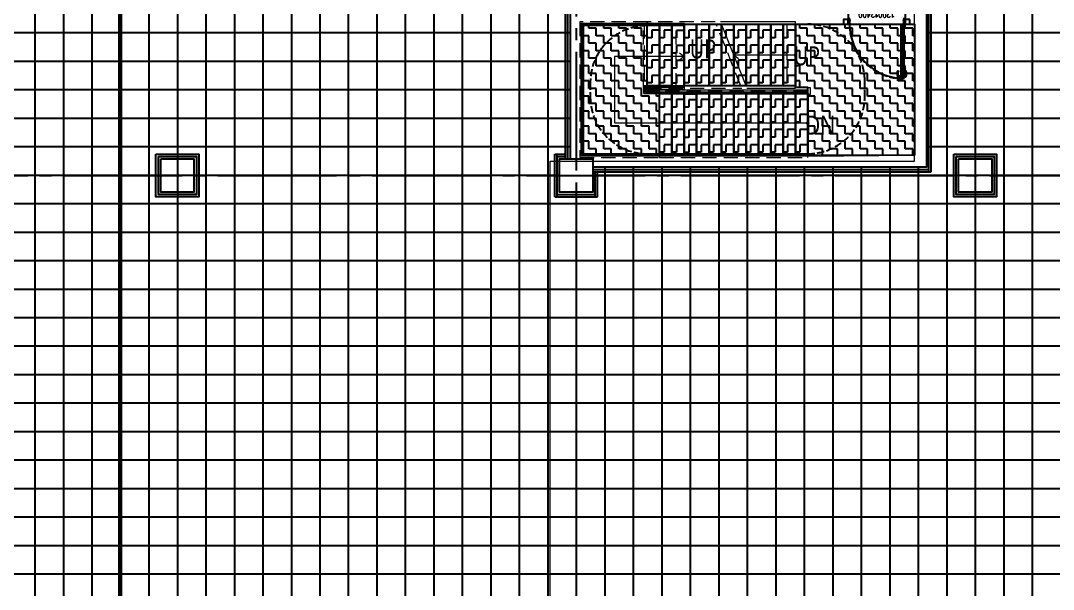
# Model space of a CAD drawing. Header units: millimetres. Extents: x -960 to 41501, y -1010 to 11880.
# Drawn here: x 14790 to 16965, y 3628 to 4826 of the extents above; entities that cross this region are included whole.
import ezdxf
from ezdxf.enums import TextEntityAlignment as Align

# ---------------------------------------------------------------- set-up
doc = ezdxf.new("R2010")
doc.units = ezdxf.units.MM
doc.header["$LTSCALE"] = 100
for name, pattern in [('188K-SM-03-F10-ARCH-PA-Y2257103$0$HIDDEN2', [0.1875, 0.125, -0.0625]), ('X-S-FAB-L10$0$COL-CEN-LIN', [3.25, 2.5, -0.25, 0.25, -0.25]), ('X-S-FAB-L10$0$HIDDEN', [0.4, 0.3, -0.1]), ('X-S-FAB-L10$0$JJP_虛線(退縮線、投影線、地下室範圍、非屬本工程、圖面分區)', [0.45, 0.3, -0.15]), ('X-S-FAB-L10$0$虛線', [0.846667, 0.423333, -0.423333])]:
    doc.linetypes.add(name, pattern=pattern)
for name, color, linetype in [('0-XREF', 7, 'Continuous'), ('188K-SM-03-F10-ARCH-PA-Y2257103$0$K-P1S-4.2-單抗', 53, 'Continuous'), ('188K-SM-03-F10-ARCH-PA-Y2257103$0$K-P2D-4.2-雙抗', 53, 'Continuous'), ('188K-SM-03-F10-ARCH-PA-Y2257103$0$K-岩棉 2hr 7.5-單抗', 53, 'Continuous'), ('188K-SM-03-F10-ARCH-PA-Y2257103$0$非YK-K-防火門', 53, 'Continuous'), ('188K-SM-03-F10-ARCH-RF-Y2257103$0$K-RF-0.55', 191, 'Continuous'), ('188K-SM-03-F10-ARCH-RF-Y2257103$0$K-RF-0.55-AREA', 6, 'Continuous'), ('188K-SM-03-F10-ARCH-RF-Y2257103$0$K-樓梯-PVC地磚-平台', 240, 'Continuous'), ('188K-SM-03-F10-ARCH-RF-Y2257103$0$K-樓梯-PVC地磚-階梯', 191, 'Continuous'), ('X-S-FAB-L10$0$0-DIM-TXT', 8, 'Continuous'), ('X-S-FAB-L10$0$A-STRS', 8, 'Continuous'), ('X-S-FAB-L10$0$A-TEXT', 8, 'Continuous'), ('X-S-FAB-L10$0$A-WALL-IN', 8, 'Continuous'), ('X-S-FAB-L10$0$BLOCK', 8, 'Continuous'), ('X-S-FAB-L10$0$CCL', 8, 'X-S-FAB-L10$0$COL-CEN-LIN'), ('X-S-FAB-L10$0$COL-S', 8, 'Continuous'), ('X-S-FAB-L10$0$DW_Frame', 8, 'Continuous'), ('X-S-FAB-L10$0$HID', 8, 'X-S-FAB-L10$0$HIDDEN'), ('X-S-FAB-L10$0$S-FNDN', 8, 'Continuous'), ('X-S-FAB-L10$0$S-SLAB-SHOW', 8, 'Continuous')]:
    doc.layers.add(name, color=color, linetype=linetype)
doc.styles.add('188K-SM-03-F10-ARCH-PA-Y2257103$0$Standard', font='txt.shx', dxfattribs={"bigfont": 'chineset.shx'})
doc.styles.add('X-S-FAB-L10$0$CHINA', font='simplex.shx', dxfattribs={"width": 0.75, "bigfont": 'chineset.shx'})
doc.styles.add('X-S-FAB-L10$0$Standard', font='', dxfattribs={"width": 0.8})
doc.styles.add('X-S-FAB-L10$0$TG_NOTE_TEXT', font='simplex.shx', dxfattribs={"width": 0.75, "bigfont": 'chineset.shx'})
doc.styles.get('X-S-FAB-L10$0$Standard').set_extended_font_data('Microsoft JhengHei')

# ---------------------------------------------------------------- blocks, each defined once
blk = doc.blocks.new('X-S-FAB-L10$0$FAB2-L05')
at = {"layer": 'X-S-FAB-L10$0$CCL'}
for p, q in [((-11040, 11005), (-11040, 0)), ((-10200, 11005), (-10200, 0)), ((-9360, 11005), (-9360, 0)), ((-26880, 5220), (1210, 5220))]:
    blk.add_line(p, q, dxfattribs=at)
at = {"layer": 'X-S-FAB-L10$0$COL-S'}
for points in [[(-11075, 5255), (-11005, 5255), (-11005, 5185), (-11075, 5185)], [(-10235, 5255), (-10165, 5255), (-10165, 5185), (-10235, 5185)], [(-9395, 5255), (-9325, 5255), (-9325, 5185), (-9395, 5185)]]:
    blk.add_lwpolyline(points, close=True, dxfattribs=at)
blk = doc.blocks.new('X-S-FAB-L10')
for p, q in [((16532.5, 4843.5), (16532.5, 4818.5)), ((16652.5, 4843.5), (16652.5, 4818.5))]:
    blk.add_line(p, q)
blk.add_lwpolyline([(16649.5, 4818.5), (16649.5, 4704.5), (16645.1, 4704.5), (16645.1, 4818.5)], close=True)
blk.add_arc((16649.5, 4818.5), 114, 180, 270)
at = {"layer": 'X-S-FAB-L10$0$A-STRS', "linetype": 'X-S-FAB-L10$0$JJP_虛線(退縮線、投影線、地下室範圍、非屬本工程、圖面分區)', "lineweight": 0}
for p, q in [((16109.5, 4823.5), (15967.5, 4823.5)), ((15967.5, 4823.5), (15967.5, 4537.5)), ((15972.5, 4542.5), (15972.5, 4818.5)), ((15972.5, 4818.5), (16109.5, 4818.5)), ((15972.5, 4818.5), (15972.5, 4542.5)), ((16109.5, 4818.5), (15972.5, 4818.5)), ((16101.7, 4685.5), (16101.7, 4815.5)), ((16103, 4818.5), (16103, 4688.5)), ((16252.7, 4823.5), (16109.5, 4823.5)), ((16109.5, 4823.5), (16109.5, 4818.5)), ((16109.5, 4818.5), (16109.5, 4823.5)), ((16109.5, 4818.5), (16254.7, 4818.5)), ((16109.5, 4688.5), (16109.5, 4818.5)), ((16109.5, 4688.5), (16109.5, 4818.5)), ((16109.5, 4688.5), (16109.5, 4818.5)), ((16135.5, 4818.5), (16109.5, 4818.5)), ((16109.5, 4818.5), (16109.5, 4688.5)), ((16109.5, 4688.5), (16109.5, 4818.5)), ((16135.5, 4688.5), (16135.5, 4818.5)), ((16161.5, 4818.5), (16135.5, 4818.5)), ((16135.5, 4818.5), (16135.5, 4688.5)), ((16135.5, 4688.5), (16135.5, 4818.5)), ((16161.5, 4688.5), (16161.5, 4818.5)), ((16187.5, 4818.5), (16161.5, 4818.5)), ((16161.5, 4818.5), (16161.5, 4688.5)), ((16161.5, 4688.5), (16161.5, 4818.5)), ((16170.1, 4685.5), (16170.1, 4815.5)), ((16187.5, 4688.5), (16187.5, 4818.5)), ((16213.5, 4818.5), (16187.5, 4818.5)), ((16187.5, 4818.5), (16187.5, 4688.5)), ((16187.5, 4688.5), (16187.5, 4818.5)), ((16213.5, 4688.5), (16213.5, 4818.5)), ((16239.5, 4818.5), (16213.5, 4818.5)), ((16213.5, 4818.5), (16213.5, 4688.5)), ((16213.5, 4688.5), (16213.5, 4818.5)), ((16239.5, 4688.5), (16239.5, 4818.5)), ((16254.7, 4818.5), (16239.5, 4818.5)), ((16239.5, 4818.5), (16239.5, 4688.5)), ((16239.5, 4688.5), (16239.5, 4818.5)), ((16306.7, 4688.5), (16254.7, 4818.5)), ((16403.5, 4818.5), (16403.5, 4688.5)), ((16265.5, 4688.5), (16265.5, 4791.6)), ((16265.5, 4791.6), (16265.5, 4688.5)), ((16265.5, 4688.5), (16265.5, 4791.6)), ((16291.5, 4688.5), (16291.5, 4726.6)), ((16291.5, 4726.6), (16291.5, 4688.5)), ((16291.5, 4688.5), (16291.5, 4726.6)), ((16105.5, 4685.5), (16101.7, 4685.5)), ((16109.5, 4688.5), (16102.5, 4688.5)), ((16102.5, 4688.5), (16102.5, 4672.5)), ((16102.5, 4672.5), (16102.5, 4688.5)), ((16102.5, 4688.5), (16109.5, 4688.5)), ((16107.5, 4677.5), (16107.5, 4683.5)), ((16107.5, 4683.5), (16109.5, 4683.5)), ((16135.5, 4677.5), (16107.5, 4677.5)), ((16306.7, 4688.5), (16109.5, 4688.5)), ((16109.5, 4688.5), (16109.5, 4683.5)), ((16109.5, 4683.5), (16109.5, 4688.5)), ((16109.5, 4688.5), (16135.5, 4688.5)), ((16109.5, 4683.5), (16308.7, 4683.5)), ((16135.5, 4688.5), (16161.5, 4688.5)), ((16135.5, 4672.5), (16135.5, 4677.5)), ((16447.5, 4677.5), (16135.5, 4677.5)), ((16135.5, 4677.5), (16135.5, 4672.5)), ((16135.5, 4545.5), (16135.5, 4675.5)), ((16161.5, 4688.5), (16187.5, 4688.5)), ((16187.5, 4688.5), (16213.5, 4688.5)), ((16213.5, 4688.5), (16239.5, 4688.5)), ((16239.5, 4688.5), (16265.5, 4688.5)), ((16265.5, 4688.5), (16291.5, 4688.5)), ((16291.5, 4688.5), (16306.7, 4688.5)), ((16447.5, 4672.5), (16447.5, 4677.5)), ((16102.5, 4672.5), (16135.5, 4672.5)), ((16135.5, 4672.5), (16102.5, 4672.5)), ((16135.5, 4672.5), (16447.5, 4672.5)), ((16135.5, 4672.5), (16135.5, 4542.5)), ((16135.5, 4672.5), (16135.5, 4542.5)), ((16135.5, 4672.5), (16135.5, 4542.5)), ((16135.5, 4542.5), (16135.5, 4672.5)), ((16161.5, 4672.5), (16135.5, 4672.5)), ((16135.5, 4672.5), (16135.5, 4542.5)), ((16161.5, 4672.5), (16161.5, 4542.5)), ((16161.5, 4542.5), (16161.5, 4672.5)), ((16161.5, 4672.5), (16161.5, 4542.5)), ((16187.5, 4672.5), (16161.5, 4672.5)), ((16187.5, 4672.5), (16187.5, 4542.5)), ((16187.5, 4542.5), (16187.5, 4672.5)), ((16187.5, 4672.5), (16187.5, 4542.5)), ((16213.5, 4672.5), (16187.5, 4672.5)), ((16213.5, 4672.5), (16213.5, 4542.5)), ((16213.5, 4542.5), (16213.5, 4672.5)), ((16213.5, 4672.5), (16213.5, 4542.5)), ((16239.5, 4672.5), (16213.5, 4672.5)), ((16239.5, 4672.5), (16239.5, 4542.5)), ((16239.5, 4542.5), (16239.5, 4672.5)), ((16239.5, 4672.5), (16239.5, 4542.5)), ((16265.5, 4672.5), (16239.5, 4672.5)), ((16265.5, 4672.5), (16265.5, 4542.5)), ((16265.5, 4542.5), (16265.5, 4672.5)), ((16265.5, 4672.5), (16265.5, 4542.5)), ((16291.5, 4672.5), (16265.5, 4672.5)), ((16291.5, 4672.5), (16291.5, 4542.5)), ((16291.5, 4542.5), (16291.5, 4672.5)), ((16291.5, 4672.5), (16291.5, 4542.5)), ((16317.5, 4672.5), (16291.5, 4672.5)), ((16317.5, 4672.5), (16317.5, 4542.5)), ((16317.5, 4542.5), (16317.5, 4672.5)), ((16317.5, 4672.5), (16317.5, 4542.5)), ((16343.5, 4672.5), (16317.5, 4672.5)), ((16343.5, 4672.5), (16343.5, 4542.5)), ((16343.5, 4542.5), (16343.5, 4672.5)), ((16343.5, 4672.5), (16343.5, 4542.5)), ((16369.5, 4672.5), (16343.5, 4672.5)), ((16369.5, 4672.5), (16369.5, 4542.5)), ((16369.5, 4542.5), (16369.5, 4672.5)), ((16369.5, 4672.5), (16369.5, 4542.5)), ((16395.5, 4672.5), (16369.5, 4672.5)), ((16395.5, 4672.5), (16395.5, 4542.5)), ((16395.5, 4542.5), (16395.5, 4672.5)), ((16395.5, 4672.5), (16395.5, 4542.5)), ((16421.5, 4672.5), (16395.5, 4672.5)), ((16421.5, 4672.5), (16421.5, 4542.5)), ((16421.5, 4542.5), (16421.5, 4672.5)), ((16421.5, 4672.5), (16421.5, 4542.5)), ((16447.5, 4672.5), (16421.5, 4672.5)), ((16447.5, 4542.5), (16447.5, 4672.5)), ((15967.5, 4537.5), (16135.5, 4537.5)), ((16135.5, 4542.5), (15972.5, 4542.5)), ((15972.5, 4542.5), (16135.5, 4542.5)), ((16135.5, 4537.5), (16135.5, 4542.5)), ((16447.5, 4542.5), (16135.5, 4542.5)), ((16135.5, 4542.5), (16135.5, 4537.5)), ((16135.5, 4542.5), (16161.5, 4542.5)), ((16135.5, 4537.5), (16447.5, 4537.5)), ((16161.5, 4542.5), (16187.5, 4542.5)), ((16187.5, 4542.5), (16213.5, 4542.5)), ((16213.5, 4542.5), (16239.5, 4542.5)), ((16239.5, 4542.5), (16265.5, 4542.5)), ((16265.5, 4542.5), (16291.5, 4542.5)), ((16291.5, 4542.5), (16317.5, 4542.5)), ((16317.5, 4542.5), (16343.5, 4542.5)), ((16343.5, 4542.5), (16369.5, 4542.5)), ((16369.5, 4542.5), (16395.5, 4542.5)), ((16395.5, 4542.5), (16421.5, 4542.5)), ((16421.5, 4542.5), (16447.5, 4542.5)), ((16447.5, 4537.5), (16447.5, 4542.5))]:
    blk.add_line(p, q, dxfattribs=at)
at = {"layer": 'X-S-FAB-L10$0$A-STRS', "lineweight": 0}
for p, q in [((15970.5, 4540.5), (15970.5, 4820.5)), ((15970.5, 4820.5), (16109.5, 4820.5)), ((16109.5, 4815.5), (15975.5, 4815.5)), ((15975.5, 4815.5), (15975.5, 4545.5)), ((15975.5, 4545.5), (15975.5, 4815.5)), ((15975.5, 4815.5), (16101.7, 4815.5)), ((15975.5, 4545.5), (15975.5, 4815.5)), ((15975.5, 4815.5), (16109.5, 4815.5)), ((16101.7, 4815.5), (16109.5, 4815.5)), ((16109.5, 4815.5), (16109.5, 4820.5)), ((16109.5, 4820.5), (16187.5, 4820.5)), ((16109.5, 4820.5), (16109.5, 4815.5)), ((16187.5, 4815.5), (16109.5, 4815.5)), ((16109.5, 4815.5), (16187.5, 4815.5)), ((16109.5, 4815.5), (16109.5, 4685.5)), ((16109.5, 4815.5), (16109.5, 4685.5)), ((16109.5, 4815.5), (16109.5, 4685.5)), ((16109.5, 4685.5), (16109.5, 4815.5)), ((16109.5, 4815.5), (16135.5, 4815.5)), ((16109.5, 4815.5), (16109.5, 4685.5)), ((16135.5, 4815.5), (16135.5, 4685.5)), ((16135.5, 4685.5), (16135.5, 4815.5)), ((16135.5, 4815.5), (16161.5, 4815.5)), ((16135.5, 4815.5), (16135.5, 4685.5)), ((16161.5, 4815.5), (16161.5, 4685.5)), ((16161.5, 4685.5), (16161.5, 4815.5)), ((16161.5, 4815.5), (16187.5, 4815.5)), ((16161.5, 4815.5), (16161.5, 4685.5)), ((16187.5, 4820.5), (16187.5, 4815.5)), ((16187.5, 4815.5), (16187.5, 4685.5)), ((16187.5, 4815.5), (16187.5, 4685.5)), ((16421.5, 4823.5), (16263.5, 4823.5)), ((16265.5, 4818.5), (16421.5, 4818.5)), ((16421.5, 4818.5), (16265.5, 4818.5)), ((16291.5, 4818.5), (16265.5, 4818.5)), ((16317.5, 4688.5), (16265.5, 4818.5)), ((16291.5, 4753.5), (16291.5, 4818.5)), ((16317.5, 4818.5), (16291.5, 4818.5)), ((16291.5, 4818.5), (16291.5, 4753.5)), ((16291.5, 4753.5), (16291.5, 4818.5)), ((16317.5, 4688.5), (16317.5, 4818.5)), ((16343.5, 4818.5), (16317.5, 4818.5)), ((16317.5, 4818.5), (16317.5, 4688.5)), ((16317.5, 4688.5), (16317.5, 4818.5)), ((16343.5, 4688.5), (16343.5, 4818.5)), ((16369.5, 4818.5), (16343.5, 4818.5)), ((16343.5, 4818.5), (16343.5, 4688.5)), ((16343.5, 4688.5), (16343.5, 4818.5)), ((16369.5, 4688.5), (16369.5, 4818.5)), ((16395.5, 4818.5), (16369.5, 4818.5)), ((16369.5, 4818.5), (16369.5, 4688.5)), ((16369.5, 4688.5), (16369.5, 4818.5)), ((16395.5, 4688.5), (16395.5, 4818.5)), ((16421.5, 4818.5), (16395.5, 4818.5)), ((16395.5, 4818.5), (16395.5, 4688.5)), ((16395.5, 4688.5), (16395.5, 4818.5)), ((16421.5, 4818.5), (16421.5, 4823.5)), ((16421.5, 4688.5), (16421.5, 4818.5)), ((16421.5, 4688.5), (16421.5, 4818.5)), ((16109.5, 4750.5), (16040.5, 4750.5)), ((16040.5, 4750.5), (16040.5, 4610.5)), ((16161.5, 4750.5), (16109.5, 4750.5)), ((16187.5, 4750.5), (16161.5, 4750.5)), ((16177.5, 4758), (16187.5, 4750.5)), ((16187.5, 4750.5), (16177.5, 4743)), ((16301.5, 4761), (16291.5, 4753.5)), ((16395.5, 4753.5), (16291.5, 4753.5)), ((16291.5, 4753.5), (16301.5, 4746)), ((16421.5, 4753.5), (16395.5, 4753.5)), ((16105.5, 4675.5), (16105.5, 4685.5)), ((16105.5, 4685.5), (16109.5, 4685.5)), ((16109.5, 4685.5), (16105.5, 4685.5)), ((16105.5, 4685.5), (16105.5, 4675.5)), ((16109.5, 4685.5), (16105.5, 4685.5)), ((16105.5, 4685.5), (16105.5, 4675.5)), ((16135.5, 4675.5), (16105.5, 4675.5)), ((16105.5, 4675.5), (16135.5, 4675.5)), ((16105.5, 4675.5), (16135.5, 4675.5)), ((16109.5, 4680.5), (16109.5, 4685.5)), ((16109.5, 4685.5), (16187.5, 4685.5)), ((16109.5, 4685.5), (16109.5, 4680.5)), ((16187.5, 4685.5), (16109.5, 4685.5)), ((16135.5, 4685.5), (16109.5, 4685.5)), ((16187.5, 4680.5), (16109.5, 4680.5)), ((16109.5, 4680.5), (16110.5, 4680.5)), ((16110.5, 4680.5), (16135.5, 4680.5)), ((16161.5, 4685.5), (16135.5, 4685.5)), ((16135.5, 4680.5), (16135.5, 4675.5)), ((16135.5, 4680.5), (16447.5, 4680.5)), ((16135.5, 4675.5), (16135.5, 4680.5)), ((16447.5, 4675.5), (16135.5, 4675.5)), ((16135.5, 4675.5), (16447.5, 4675.5)), ((16135.5, 4545.5), (16135.5, 4675.5)), ((16135.5, 4545.5), (16135.5, 4675.5)), ((16135.5, 4675.5), (16135.5, 4545.5)), ((16135.5, 4545.5), (16135.5, 4675.5)), ((16135.5, 4675.5), (16161.5, 4675.5)), ((16187.5, 4685.5), (16161.5, 4685.5)), ((16161.5, 4545.5), (16161.5, 4675.5)), ((16161.5, 4675.5), (16161.5, 4545.5)), ((16161.5, 4545.5), (16161.5, 4675.5)), ((16161.5, 4675.5), (16187.5, 4675.5)), ((16187.5, 4685.5), (16187.5, 4680.5)), ((16187.5, 4545.5), (16187.5, 4675.5)), ((16187.5, 4675.5), (16187.5, 4545.5)), ((16187.5, 4545.5), (16187.5, 4675.5)), ((16187.5, 4675.5), (16213.5, 4675.5)), ((16213.5, 4545.5), (16213.5, 4675.5)), ((16213.5, 4675.5), (16213.5, 4545.5)), ((16213.5, 4545.5), (16213.5, 4675.5)), ((16213.5, 4675.5), (16239.5, 4675.5)), ((16239.5, 4545.5), (16239.5, 4675.5)), ((16239.5, 4675.5), (16239.5, 4545.5)), ((16239.5, 4545.5), (16239.5, 4675.5)), ((16239.5, 4675.5), (16265.5, 4675.5)), ((16265.5, 4545.5), (16265.5, 4675.5)), ((16265.5, 4675.5), (16265.5, 4545.5)), ((16265.5, 4545.5), (16265.5, 4675.5)), ((16265.5, 4675.5), (16291.5, 4675.5)), ((16291.5, 4545.5), (16291.5, 4675.5)), ((16291.5, 4675.5), (16291.5, 4545.5)), ((16291.5, 4545.5), (16291.5, 4675.5)), ((16291.5, 4675.5), (16317.5, 4675.5)), ((16421.5, 4688.5), (16317.5, 4688.5)), ((16317.5, 4688.5), (16421.5, 4688.5)), ((16317.5, 4688.5), (16343.5, 4688.5)), ((16317.5, 4545.5), (16317.5, 4675.5)), ((16317.5, 4675.5), (16317.5, 4545.5)), ((16317.5, 4545.5), (16317.5, 4675.5)), ((16317.5, 4675.5), (16343.5, 4675.5)), ((16319.5, 4683.5), (16421.5, 4683.5)), ((16343.5, 4688.5), (16369.5, 4688.5)), ((16343.5, 4545.5), (16343.5, 4675.5)), ((16343.5, 4675.5), (16343.5, 4545.5)), ((16343.5, 4545.5), (16343.5, 4675.5)), ((16343.5, 4675.5), (16369.5, 4675.5)), ((16369.5, 4688.5), (16395.5, 4688.5)), ((16369.5, 4545.5), (16369.5, 4675.5)), ((16369.5, 4675.5), (16369.5, 4545.5)), ((16369.5, 4545.5), (16369.5, 4675.5)), ((16369.5, 4675.5), (16395.5, 4675.5)), ((16395.5, 4688.5), (16421.5, 4688.5)), ((16395.5, 4545.5), (16395.5, 4675.5)), ((16395.5, 4675.5), (16395.5, 4545.5)), ((16395.5, 4545.5), (16395.5, 4675.5)), ((16395.5, 4675.5), (16421.5, 4675.5)), ((16421.5, 4683.5), (16421.5, 4688.5)), ((16421.5, 4545.5), (16421.5, 4675.5)), ((16421.5, 4675.5), (16421.5, 4545.5)), ((16421.5, 4545.5), (16421.5, 4675.5)), ((16421.5, 4675.5), (16447.5, 4675.5)), ((16447.5, 4680.5), (16447.5, 4675.5)), ((16447.5, 4675.5), (16447.5, 4545.5)), ((16447.5, 4675.5), (16447.5, 4545.5)), ((16040.5, 4610.5), (16135.5, 4610.5)), ((16135.5, 4610.5), (16421.5, 4610.5)), ((16421.5, 4610.5), (16447.5, 4610.5)), ((15975.5, 4545.5), (16135.5, 4545.5)), ((16135.5, 4545.5), (15975.5, 4545.5)), ((16135.5, 4545.5), (15975.5, 4545.5)), ((16135.5, 4545.5), (16135.5, 4540.5)), ((16135.5, 4545.5), (16447.5, 4545.5)), ((16135.5, 4540.5), (16135.5, 4545.5)), ((16447.5, 4545.5), (16135.5, 4545.5)), ((16161.5, 4545.5), (16135.5, 4545.5)), ((16187.5, 4545.5), (16161.5, 4545.5)), ((16213.5, 4545.5), (16187.5, 4545.5)), ((16239.5, 4545.5), (16213.5, 4545.5)), ((16265.5, 4545.5), (16239.5, 4545.5)), ((16291.5, 4545.5), (16265.5, 4545.5)), ((16317.5, 4545.5), (16291.5, 4545.5)), ((16343.5, 4545.5), (16317.5, 4545.5)), ((16369.5, 4545.5), (16343.5, 4545.5)), ((16395.5, 4545.5), (16369.5, 4545.5)), ((16421.5, 4545.5), (16395.5, 4545.5)), ((16447.5, 4545.5), (16421.5, 4545.5)), ((16447.5, 4545.5), (16447.5, 4540.5)), ((16135.5, 4540.5), (15970.5, 4540.5)), ((16447.5, 4540.5), (16135.5, 4540.5))]:
    blk.add_line(p, q, dxfattribs=at)
at = {"layer": 'X-S-FAB-L10$0$A-STRS', "linetype": 'X-S-FAB-L10$0$虛線', "lineweight": 0}
for p, q in [((15972.5, 4818.5), (15972.5, 4542.5)), ((16103, 4818.5), (15972.5, 4818.5)), ((16109.5, 4818.5), (16103, 4818.5)), ((16254.7, 4818.5), (16109.5, 4818.5)), ((16102.5, 4672.5), (16102.5, 4688.5)), ((16102.5, 4688.5), (16103, 4688.5)), ((16103, 4688.5), (16109.5, 4688.5)), ((16109.5, 4688.5), (16306.7, 4688.5)), ((16135.5, 4672.5), (16102.5, 4672.5)), ((16447.5, 4672.5), (16135.5, 4672.5)), ((16447.5, 4542.5), (16447.5, 4672.5)), ((15972.5, 4542.5), (16135.5, 4542.5)), ((16135.5, 4542.5), (16447.5, 4542.5))]:
    blk.add_line(p, q, dxfattribs=at)
at = {"layer": 'X-S-FAB-L10$0$A-STRS', "lineweight": 0, "flags": 128}
for points in [[(16421.5, 4756, 1), (16421.5, 4751, 1)], [(16447.5, 4608, -1), (16447.5, 4613, -1)]]:
    blk.add_lwpolyline(points, format="xyb", close=True, dxfattribs=at)
at = {"layer": 'X-S-FAB-L10$0$A-WALL-IN', "lineweight": 0}
for p, q in [((15947.5, 4843.5), (15947.5, 4818.5)), ((15972.5, 4818.5), (16532.5, 4818.5)), ((16652.5, 4818.5), (16672.5, 4818.5))]:
    blk.add_line(p, q, dxfattribs=at)
at = {"layer": 'X-S-FAB-L10$0$A-WALL-IN', "lineweight": 0, "flags": 128}
for points in [[(16697.5, 4542.5), (16697.5, 4843.5)], [(15947.5, 4818.5), (15947.5, 4542.5)], [(15972.5, 4542.5), (15972.5, 4818.5)], [(16672.5, 4818.5), (16672.5, 4542.5)], [(15947.5, 4535), (15947.5, 4542.5)], [(16672.5, 4542.5), (15972.5, 4542.5)], [(16697.5, 4517.5), (16697.5, 4542.5)], [(15995, 4517.5), (16697.5, 4517.5)]]:
    blk.add_lwpolyline(points, dxfattribs=at)
at = {"layer": 'X-S-FAB-L10$0$COL-S'}
for p, q in [((15085, 4535), (15155, 4535)), ((15085, 4465), (15085, 4535)), ((15155, 4535), (15155, 4465)), ((15925, 4535), (15995, 4535)), ((15925, 4465), (15925, 4535)), ((15995, 4535), (15995, 4465)), ((16765, 4535), (16835, 4535)), ((16765, 4465), (16765, 4535)), ((16835, 4535), (16835, 4465)), ((15155, 4465), (15085, 4465)), ((15995, 4465), (15925, 4465)), ((16835, 4465), (16765, 4465))]:
    blk.add_line(p, q, dxfattribs=at)
at = {"layer": 'X-S-FAB-L10$0$DW_Frame'}
for points in [[(16532.5, 4818.5), (16535.5, 4818.5), (16535.5, 4830.5), (16532.5, 4830.5)], [(16652.5, 4830.5), (16649.5, 4830.5), (16649.5, 4818.5), (16652.5, 4818.5)]]:
    blk.add_lwpolyline(points, dxfattribs=at)
at = {"layer": 'X-S-FAB-L10$0$HID', "ltscale": 0.5}
for p, q in [((16567.5, 4665.5), (16567.5, 4698.5)), ((15989.5, 4695.5), (15989.5, 4665.5))]:
    blk.add_line(p, q, dxfattribs=at)
for centre, start, end in [((16109.5, 4695.5), 90, 180), ((16447.5, 4698.5), 0, 90), ((16109.5, 4665.5), 180, 270), ((16447.5, 4665.5), 270, 0)]:
    blk.add_arc(centre, 120, start, end, dxfattribs=at)
at = {"layer": 'X-S-FAB-L10$0$S-FNDN', "lineweight": 0, "flags": 128}
blk.add_lwpolyline([(11070, 4530), (11935, 4530), (11935, -55), (12665, -55), (12665, -270), (15175, -270), (15175, -55), (15905, -55), (15905, 4530), (16672.5, 4530), (16672.5, 5003), (15905, 5003), (15905, 9055), (11935, 9055), (11935, 5003), (11070, 5003)], close=True, dxfattribs=at)
at = {"layer": 'X-S-FAB-L10$0$S-SLAB-SHOW', "lineweight": 0, "flags": 128}
blk.add_lwpolyline([(16421.5, 4685.5), (16452.5, 4685.5), (16452.5, 4670.5), (16447.5, 4670.5), (16447.5, 4542.5), (16672.5, 4542.5), (16672.5, 4818.5), (16421.5, 4818.5)], close=True, dxfattribs=at)
blk.add_lwpolyline([(16421.5, 4685.5), (16452.5, 4685.5), (16452.5, 4670.5), (16447.5, 4670.5), (16447.5, 4542.5), (16672.5, 4542.5), (16672.5, 4818.5), (16421.5, 4818.5)], close=True, dxfattribs=at)
at = {"layer": 'X-S-FAB-L10$0$BLOCK'}
blk.add_blockref('X-S-FAB-L10$0$FAB2-L05', (26160, -720), dxfattribs=at)
at = {"style": 'X-S-FAB-L10$0$TG_NOTE_TEXT', "width": 0.5, "flags": 1}
for p in [(7463.3, 9020), (18268.3, 8649), (11197.8, 4800.2), (16485.8, 4800.2), (25420.3, 2635), (13360, 320, 0), (7463.3, -33.3)]:
    blk.add_attdef('WH', text='', height=20, dxfattribs=at).set_placement(p, align=Align.BOTTOM_LEFT)
at = {"width": 0.5}
for style, p in [('X-S-FAB-L10$0$TG_NOTE_TEXT', (7585, 9020)), ('X-S-FAB-L10$0$TG_NOTE_TEXT', (18390, 8649)), ('X-S-FAB-L10$0$TG_NOTE_TEXT', (11117.5, 4813.5)), ('X-S-FAB-L10$0$TG_NOTE_TEXT', (16607.5, 4813.5)), ('X-S-FAB-L10$0$TG_NOTE_TEXT', (25350, 2635)), ('X-S-FAB-L10$0$Standard', (13129.4, 325, 0)), ('X-S-FAB-L10$0$TG_NOTE_TEXT', (7585, -20))]:
    blk.add_attdef('DESC', text='', height=10, dxfattribs=dict(at, style=style)).set_placement(p, align=Align.BOTTOM_LEFT)
for tag, style, p in [('TYPE', 'X-S-FAB-L10$0$TG_NOTE_TEXT', (7619.3, 9020)), ('NO', 'X-S-FAB-L10$0$TG_NOTE_TEXT', (7650.1, 9020)), ('TYPE', 'X-S-FAB-L10$0$TG_NOTE_TEXT', (18424.2, 8649)), ('NO', 'X-S-FAB-L10$0$TG_NOTE_TEXT', (18455, 8649)), ('NO', 'X-S-FAB-L10$0$TG_NOTE_TEXT', (11088.6, 4813.5)), ('TYPE', 'X-S-FAB-L10$0$TG_NOTE_TEXT', (11151.8, 4813.5)), ('TYPE', 'X-S-FAB-L10$0$TG_NOTE_TEXT', (16641.8, 4813.5)), ('NO', 'X-S-FAB-L10$0$TG_NOTE_TEXT', (16672.6, 4813.5)), ('NO', 'X-S-FAB-L10$0$TG_NOTE_TEXT', (25313, 2635)), ('TYPE', 'X-S-FAB-L10$0$TG_NOTE_TEXT', (25350, 2635)), ('NO', 'X-S-FAB-L10$0$Standard', (13100, 320, 0)), ('TYPE', 'X-S-FAB-L10$0$Standard', (13129.4, 320, 0)), ('TYPE', 'X-S-FAB-L10$0$TG_NOTE_TEXT', (7619.3, -20)), ('NO', 'X-S-FAB-L10$0$TG_NOTE_TEXT', (7650.1, -20))]:
    blk.add_attdef(tag, text='', height=10, dxfattribs=dict(at, style=style)).set_placement(p, align=Align.BOTTOM_RIGHT)
at = {"style": 'X-S-FAB-L10$0$TG_NOTE_TEXT', "width": 0.5, "flags": 1}
for rotation, p in [(180, (43, 7480)), (180, (943, 7480)), (90, (24310, 3717.8)), (270, (17080, 1711.7))]:
    blk.add_attdef('WH', text='', height=20, rotation=rotation, dxfattribs=at).set_placement(p, align=Align.BOTTOM_LEFT)
at = {"width": 0.5}
for rotation, style, p in [(180, 'X-S-FAB-L10$0$Standard', (317.6, 7480)), (180, 'X-S-FAB-L10$0$Standard', (1217.6, 7480)), (90, 'X-S-FAB-L10$0$TG_NOTE_TEXT', (24310, 3647.5)), (270, 'X-S-FAB-L10$0$TG_NOTE_TEXT', (17080, 1605))]:
    blk.add_attdef('DESC', text='', height=10, rotation=rotation, dxfattribs=dict(at, style=style)).set_placement(p, align=Align.BOTTOM_LEFT)
for tag, rotation, style, p in [('TYPE', 180, 'X-S-FAB-L10$0$Standard', (317.6, 7480)), ('NO', 180, 'X-S-FAB-L10$0$Standard', (347, 7480)), ('TYPE', 180, 'X-S-FAB-L10$0$Standard', (1217.6, 7480)), ('NO', 180, 'X-S-FAB-L10$0$Standard', (1247, 7480)), ('TYPE', 90, 'X-S-FAB-L10$0$TG_NOTE_TEXT', (24310, 3647.5)), ('NO', 90, 'X-S-FAB-L10$0$TG_NOTE_TEXT', (24310, 3610.5)), ('TYPE', 270, 'X-S-FAB-L10$0$TG_NOTE_TEXT', (17080, 1605)), ('NO', 270, 'X-S-FAB-L10$0$TG_NOTE_TEXT', (17080, 1573))]:
    blk.add_attdef(tag, text='', height=10, rotation=rotation, dxfattribs=dict(at, style=style)).set_placement(p, align=Align.BOTTOM_RIGHT)
at = {"layer": 'X-S-FAB-L10$0$0-DIM-TXT', "style": 'X-S-FAB-L10$0$CHINA', "width": 0.75}
for p in [(667.4, 7855.1, -2689.4), (22627.4, 6728.8), (25644.7, 6728.8), (24778.8, 5569.1), (1118.3, 4980), (417.8, 4594.6), (23874.8, 4355), (22927.4, 4330.1), (23749.9, 3901.4), (417.8, 3765.2), (1118.3, 3730), (417.8, 3115.8), (536.9, 2227.8), (16909, 1782.7), (888.4, 880.5), (16977.4, 750), (18878.8, 750), (25641.2, 553.2), (21364, 526.9)]:
    blk.add_attdef('HIG', text='', height=80, dxfattribs=at).set_placement(p, align=Align.MIDDLE_LEFT)
at = {"layer": 'X-S-FAB-L10$0$A-TEXT', "style": 'X-S-FAB-L10$0$Standard', "width": 0.8}
for s, p in [('UP', (16198.9, 4746.4)), ('UP', (16417.7, 4731.9)), ('DN', (16443.3, 4585.9))]:
    blk.add_text(s, height=40, dxfattribs=at).set_placement(p)
blk = doc.blocks.new('188K-SM-03-F10-ARCH-RF-Y2257103')
at = {"layer": '188K-SM-03-F10-ARCH-RF-Y2257103$0$K-樓梯-PVC地磚-平台'}
h = blk.add_hatch(dxfattribs=at)
h.set_pattern_fill('ZIGZAG', color=256, scale=5, angle=90)
h.set_pattern_definition([(90, (0, 0), (-15.875, 15.875), [15.875, -15.875]), (180, (1e-15, 15.875), (-15.875, -15.875), [15.875, -15.875])])
edge = h.paths.add_edge_path()
edge.add_line((16421.5, 4818.5), (16672.5, 4818.5))
edge.add_line((16672.5, 4818.5), (16672.5, 4542.5))
edge.add_line((16672.5, 4542.5), (16447.5, 4540.5))
edge.add_line((16447.5, 4540.5), (16447.5, 4685.5))
edge.add_line((16447.5, 4685.5), (16421.5, 4685.5))
edge.add_line((16421.5, 4685.5), (16421.5, 4818.5))
edge.add_line((16109.5, 4818.5), (15972.5, 4818.5))
edge.add_line((15972.5, 4818.5), (15972.5, 4542.5))
edge.add_line((15972.5, 4542.5), (16135.5, 4542.5))
edge.add_line((16135.5, 4542.5), (16135.5, 4672.5))
edge.add_line((16135.5, 4672.5), (16109.2, 4672.5))
edge.add_line((16109.2, 4672.5), (16109.5, 4818.5))
at = {"layer": '188K-SM-03-F10-ARCH-RF-Y2257103$0$K-樓梯-PVC地磚-階梯'}
h = blk.add_hatch(dxfattribs=at)
h.set_pattern_fill('ZIGZAG', color=256, scale=5, angle=180)
h.set_pattern_definition([(180, (23643.724, 18760.04), (-15.875, -15.875), [15.875, -15.875]), (270, (23627.849, 18760.04), (15.875, -15.875), [15.875, -15.875])])
h.paths.add_polyline_path([(16135.5, 4688.5), (16109.5, 4688.5), (16109.5, 4818.5), (16135.5, 4818.5)])
h = blk.add_hatch(dxfattribs=at)
h.set_pattern_fill('ZIGZAG', color=256, scale=5, angle=180)
h.set_pattern_definition([(180, (23669.724, 18760.04), (-15.875, -15.875), [15.875, -15.875]), (270, (23653.849, 18760.04), (15.875, -15.875), [15.875, -15.875])])
h.paths.add_polyline_path([(16161.5, 4688.5), (16135.5, 4688.5), (16135.5, 4818.5), (16161.5, 4818.5)])
h = blk.add_hatch(dxfattribs=at)
h.set_pattern_fill('ZIGZAG', color=256, scale=5, angle=180)
h.set_pattern_definition([(180, (23695.724, 18759.54), (-15.875, -15.875), [15.875, -15.875]), (270, (23679.849, 18759.54), (15.875, -15.875), [15.875, -15.875])])
h.paths.add_polyline_path([(16187.5, 4688), (16161.5, 4688), (16161.5, 4818), (16187.5, 4818)])
h = blk.add_hatch(dxfattribs=at)
h.set_pattern_fill('ZIGZAG', color=256, scale=5, angle=180)
h.set_pattern_definition([(180, (23721.724, 18760.04), (-15.875, -15.875), [15.875, -15.875]), (270, (23705.849, 18760.04), (15.875, -15.875), [15.875, -15.875])])
h.paths.add_polyline_path([(16213.5, 4688.5), (16187.5, 4688.5), (16187.5, 4818.5), (16213.5, 4818.5)])
h = blk.add_hatch(dxfattribs=at)
h.set_pattern_fill('ZIGZAG', color=256, scale=5, angle=180)
h.set_pattern_definition([(180, (23747.724, 18760.04), (-15.875, -15.875), [15.875, -15.875]), (270, (23731.849, 18760.04), (15.875, -15.875), [15.875, -15.875])])
h.paths.add_polyline_path([(16239.5, 4688.5), (16213.5, 4688.5), (16213.5, 4818.5), (16239.5, 4818.5)])
h = blk.add_hatch(dxfattribs=at)
h.set_pattern_fill('ZIGZAG', color=256, scale=5, angle=180)
h.set_pattern_definition([(180, (23773.724, 18760.04), (-15.875, -15.875), [15.875, -15.875]), (270, (23757.849, 18760.04), (15.875, -15.875), [15.875, -15.875])])
h.paths.add_polyline_path([(16265.5, 4688.5), (16239.5, 4688.5), (16239.5, 4818.5), (16265.5, 4818.5)])
h = blk.add_hatch(dxfattribs=at)
h.set_pattern_fill('ZIGZAG', color=256, scale=5, angle=180)
h.set_pattern_definition([(180, (23799.724, 18760.04), (-15.875, -15.875), [15.875, -15.875]), (270, (23783.849, 18760.04), (15.875, -15.875), [15.875, -15.875])])
h.paths.add_polyline_path([(16291.5, 4688.5), (16265.5, 4688.5), (16265.5, 4818.5), (16291.5, 4818.5)])
h = blk.add_hatch(dxfattribs=at)
h.set_pattern_fill('ZIGZAG', color=256, scale=5, angle=180)
h.set_pattern_definition([(180, (23825.724, 18760.04), (-15.875, -15.875), [15.875, -15.875]), (270, (23809.849, 18760.04), (15.875, -15.875), [15.875, -15.875])])
h.paths.add_polyline_path([(16317.5, 4688.5), (16291.5, 4688.5), (16291.5, 4818.5), (16317.5, 4818.5)])
h = blk.add_hatch(dxfattribs=at)
h.set_pattern_fill('ZIGZAG', color=256, scale=5, angle=180)
h.set_pattern_definition([(180, (23851.724, 18760.04), (-15.875, -15.875), [15.875, -15.875]), (270, (23835.849, 18760.04), (15.875, -15.875), [15.875, -15.875])])
h.paths.add_polyline_path([(16343.5, 4688.5), (16317.5, 4688.5), (16317.5, 4818.5), (16343.5, 4818.5)])
h = blk.add_hatch(dxfattribs=at)
h.set_pattern_fill('ZIGZAG', color=256, scale=5, angle=180)
h.set_pattern_definition([(180, (23877.724, 18760.04), (-15.875, -15.875), [15.875, -15.875]), (270, (23861.849, 18760.04), (15.875, -15.875), [15.875, -15.875])])
h.paths.add_polyline_path([(16369.5, 4688.5), (16343.5, 4688.5), (16343.5, 4818.5), (16369.5, 4818.5)])
h = blk.add_hatch(dxfattribs=at)
h.set_pattern_fill('ZIGZAG', color=256, scale=5, angle=180)
h.set_pattern_definition([(180, (23903.724, 18760.04), (-15.875, -15.875), [15.875, -15.875]), (270, (23887.849, 18760.04), (15.875, -15.875), [15.875, -15.875])])
h.paths.add_polyline_path([(16395.5, 4688.5), (16369.5, 4688.5), (16369.5, 4818.5), (16395.5, 4818.5)])
h = blk.add_hatch(dxfattribs=at)
h.set_pattern_fill('ZIGZAG', color=256, scale=5, angle=180)
h.set_pattern_definition([(180, (23929.724, 18760.04), (-15.875, -15.875), [15.875, -15.875]), (270, (23913.849, 18760.04), (15.875, -15.875), [15.875, -15.875])])
h.paths.add_polyline_path([(16421.5, 4688.5), (16395.5, 4688.5), (16395.5, 4818.5), (16421.5, 4818.5)])
h = blk.add_hatch(dxfattribs=at)
h.set_pattern_fill('ZIGZAG', color=256, scale=5, angle=180)
h.set_pattern_definition([(180, (23669.724, 18614.04), (-15.875, -15.875), [15.875, -15.875]), (270, (23653.849, 18614.04), (15.875, -15.875), [15.875, -15.875])])
h.paths.add_polyline_path([(16161.5, 4542.5), (16135.5, 4542.5), (16135.5, 4672.5), (16161.5, 4672.5)])
h = blk.add_hatch(dxfattribs=at)
h.set_pattern_fill('ZIGZAG', color=256, scale=5, angle=180)
h.set_pattern_definition([(180, (23695.724, 18614.04), (-15.875, -15.875), [15.875, -15.875]), (270, (23679.849, 18614.04), (15.875, -15.875), [15.875, -15.875])])
h.paths.add_polyline_path([(16187.5, 4542.5), (16161.5, 4542.5), (16161.5, 4672.5), (16187.5, 4672.5)])
h = blk.add_hatch(dxfattribs=at)
h.set_pattern_fill('ZIGZAG', color=256, scale=5, angle=180)
h.set_pattern_definition([(180, (23721.724, 18613.54), (-15.875, -15.875), [15.875, -15.875]), (270, (23705.849, 18613.54), (15.875, -15.875), [15.875, -15.875])])
h.paths.add_polyline_path([(16213.5, 4542), (16187.5, 4542), (16187.5, 4672), (16213.5, 4672)])
h = blk.add_hatch(dxfattribs=at)
h.set_pattern_fill('ZIGZAG', color=256, scale=5, angle=180)
h.set_pattern_definition([(180, (23747.724, 18614.04), (-15.875, -15.875), [15.875, -15.875]), (270, (23731.849, 18614.04), (15.875, -15.875), [15.875, -15.875])])
h.paths.add_polyline_path([(16239.5, 4542.5), (16213.5, 4542.5), (16213.5, 4672.5), (16239.5, 4672.5)])
h = blk.add_hatch(dxfattribs=at)
h.set_pattern_fill('ZIGZAG', color=256, scale=5, angle=180)
h.set_pattern_definition([(180, (23773.724, 18614.04), (-15.875, -15.875), [15.875, -15.875]), (270, (23757.849, 18614.04), (15.875, -15.875), [15.875, -15.875])])
h.paths.add_polyline_path([(16265.5, 4542.5), (16239.5, 4542.5), (16239.5, 4672.5), (16265.5, 4672.5)])
h = blk.add_hatch(dxfattribs=at)
h.set_pattern_fill('ZIGZAG', color=256, scale=5, angle=180)
h.set_pattern_definition([(180, (23799.724, 18614.04), (-15.875, -15.875), [15.875, -15.875]), (270, (23783.849, 18614.04), (15.875, -15.875), [15.875, -15.875])])
h.paths.add_polyline_path([(16291.5, 4542.5), (16265.5, 4542.5), (16265.5, 4672.5), (16291.5, 4672.5)])
h = blk.add_hatch(dxfattribs=at)
h.set_pattern_fill('ZIGZAG', color=256, scale=5, angle=180)
h.set_pattern_definition([(180, (23825.724, 18614.04), (-15.875, -15.875), [15.875, -15.875]), (270, (23809.849, 18614.04), (15.875, -15.875), [15.875, -15.875])])
h.paths.add_polyline_path([(16317.5, 4542.5), (16291.5, 4542.5), (16291.5, 4672.5), (16317.5, 4672.5)])
h = blk.add_hatch(dxfattribs=at)
h.set_pattern_fill('ZIGZAG', color=256, scale=5, angle=180)
h.set_pattern_definition([(180, (23851.724, 18614.04), (-15.875, -15.875), [15.875, -15.875]), (270, (23835.849, 18614.04), (15.875, -15.875), [15.875, -15.875])])
h.paths.add_polyline_path([(16343.5, 4542.5), (16317.5, 4542.5), (16317.5, 4672.5), (16343.5, 4672.5)])
h = blk.add_hatch(dxfattribs=at)
h.set_pattern_fill('ZIGZAG', color=256, scale=5, angle=180)
h.set_pattern_definition([(180, (23877.724, 18614.04), (-15.875, -15.875), [15.875, -15.875]), (270, (23861.849, 18614.04), (15.875, -15.875), [15.875, -15.875])])
h.paths.add_polyline_path([(16369.5, 4542.5), (16343.5, 4542.5), (16343.5, 4672.5), (16369.5, 4672.5)])
h = blk.add_hatch(dxfattribs=at)
h.set_pattern_fill('ZIGZAG', color=256, scale=5, angle=180)
h.set_pattern_definition([(180, (23903.724, 18614.04), (-15.875, -15.875), [15.875, -15.875]), (270, (23887.849, 18614.04), (15.875, -15.875), [15.875, -15.875])])
h.paths.add_polyline_path([(16395.5, 4542.5), (16369.5, 4542.5), (16369.5, 4672.5), (16395.5, 4672.5)])
h = blk.add_hatch(dxfattribs=at)
h.set_pattern_fill('ZIGZAG', color=256, scale=5, angle=180)
h.set_pattern_definition([(180, (23929.724, 18614.04), (-15.875, -15.875), [15.875, -15.875]), (270, (23913.849, 18614.04), (15.875, -15.875), [15.875, -15.875])])
h.paths.add_polyline_path([(16421.5, 4542.5), (16395.5, 4542.5), (16395.5, 4672.5), (16421.5, 4672.5)])
h = blk.add_hatch(dxfattribs=at)
h.set_pattern_fill('ZIGZAG', color=256, scale=5, angle=180)
h.set_pattern_definition([(180, (23955.724, 18614.04), (-15.875, -15.875), [15.875, -15.875]), (270, (23939.849, 18614.04), (15.875, -15.875), [15.875, -15.875])])
h.paths.add_polyline_path([(16447.5, 4542.5), (16421.5, 4542.5), (16421.5, 4672.5), (16447.5, 4672.5)])
at = {"layer": '188K-SM-03-F10-ARCH-RF-Y2257103$0$K-RF-0.55'}
for p, q in [((15180, 9025), (15180, -12.5)), ((15240, 9025), (15240, -12.5)), ((15300, 9025), (15300, -12.5)), ((15360, 9025), (15360, -12.5)), ((15420, 9025), (15420, -12.5)), ((14820, 9012.5), (14820, -235)), ((14880, 9012.5), (14880, -235)), ((14940, 9012.5), (14940, -235)), ((15000, 9012.5), (15000, -235)), ((15060, 9012.5), (15060, -235)), ((16740, 9012.5), (16740, -12.5)), ((16860, 9010.5), (16860, 2075)), ((16920, 9010.5), (16920, 2075)), ((15480, 8990), (15480, -12.5)), ((15540, 8990), (15540, -12.5)), ((15600, 8990), (15600, -12.5)), ((15660, 8990), (15660, -12.5)), ((15720, 8990), (15720, -12.5)), ((15780, 8990), (15780, -12.5)), ((15840, 8990), (15840, -12.5)), ((15900, 8990), (15900, -12.5)), ((15120, 8965), (15120, -235)), ((16800, 8965), (16800, 2075)), ((15947.5, 4800), (11777.5, 4800)), ((23505, 4800), (16697.5, 4800)), ((15947.5, 4740), (11777.5, 4740)), ((23505, 4740), (16697.5, 4740)), ((15947.5, 4680), (11777.5, 4680)), ((23505, 4680), (16697.5, 4680)), ((15947.5, 4620), (11777.5, 4620)), ((23505, 4620), (16697.5, 4620)), ((15947.5, 4560), (11777.5, 4560)), ((23505, 4560), (16697.5, 4560)), ((16020, 4517.5), (16020, -12.5)), ((16080, 4517.5), (16080, -12.5)), ((16140, 4517.5), (16140, -12.5)), ((16200, 4517.5), (16200, -12.5)), ((16260, 4517.5), (16260, -12.5)), ((16320, 4517.5), (16320, -12.5)), ((16380, 4517.5), (16380, -12.5)), ((16440, 4517.5), (16440, -12.5)), ((16500, 4517.5), (16500, -12.5)), ((16560, 4517.5), (16560, -12.5)), ((16620, 4517.5), (16620, -12.5)), ((16680, 4517.5), (16680, -12.5)), ((15925, 4500), (11075.1, 4500)), ((23485, 4500), (15995.1, 4500)), ((15960, 4465), (15960, 35)), ((23485, 4440), (1845, 4440)), ((23485, 4380), (1845, 4380)), ((23485, 4320), (1845, 4320)), ((23485, 4260), (1845, 4260)), ((23485, 4200), (1845, 4200)), ((23485, 4140), (1845, 4140)), ((23485, 4080), (1845, 4080)), ((23485, 4020), (1845, 4020)), ((23485, 3960), (1845, 3960)), ((23485, 3900), (1845, 3900)), ((23485, 3840), (1845, 3840)), ((23485, 3780), (1845, 3780)), ((23485, 3720), (1845, 3720)), ((23485, 3660), (1845, 3660))]:
    blk.add_line(p, q, dxfattribs=at)
at = {"layer": '188K-SM-03-F10-ARCH-RF-Y2257103$0$K-RF-0.55-AREA'}
for points in [[(15947.5, 4843.5), (16697.5, 4843.5), (16697.5, 4517.5), (15995, 4517.5), (15995.2, 4465), (15925, 4465), (15925, 4535), (15947.5, 4535)], [(15085, 4535), (15155, 4535), (15155, 4465), (15085, 4465)], [(16765, 4535), (16835, 4535), (16835, 4465), (16765, 4465)]]:
    blk.add_lwpolyline(points, close=True, dxfattribs=at)
at = {"layer": '188K-SM-03-F10-ARCH-RF-Y2257103$0$K-樓梯-PVC地磚-平台'}
for points in [[(16109.5, 4818.5), (15972.5, 4818.5), (15972.5, 4542.5), (16135.5, 4542.5), (16135.5, 4672.5), (16109.2, 4672.5), (16109.5, 4818.5)], [(16421.5, 4818.5), (16672.5, 4818.5), (16672.5, 4542.5), (16447.5, 4540.5), (16447.5, 4685.5), (16421.5, 4685.5), (16421.5, 4818.5)]]:
    blk.add_lwpolyline(points, dxfattribs=at)
at = {"layer": '188K-SM-03-F10-ARCH-RF-Y2257103$0$K-樓梯-PVC地磚-階梯'}
for points in [[(16135.5, 4688.5), (16109.5, 4688.5), (16109.5, 4818.5), (16135.5, 4818.5)], [(16161.5, 4688.5), (16135.5, 4688.5), (16135.5, 4818.5), (16161.5, 4818.5)], [(16187.5, 4688), (16161.5, 4688), (16161.5, 4818), (16187.5, 4818)], [(16213.5, 4688.5), (16187.5, 4688.5), (16187.5, 4818.5), (16213.5, 4818.5)], [(16239.5, 4688.5), (16213.5, 4688.5), (16213.5, 4818.5), (16239.5, 4818.5)], [(16265.5, 4688.5), (16239.5, 4688.5), (16239.5, 4818.5), (16265.5, 4818.5)], [(16291.5, 4688.5), (16265.5, 4688.5), (16265.5, 4818.5), (16291.5, 4818.5)], [(16317.5, 4688.5), (16291.5, 4688.5), (16291.5, 4818.5), (16317.5, 4818.5)], [(16343.5, 4688.5), (16317.5, 4688.5), (16317.5, 4818.5), (16343.5, 4818.5)], [(16369.5, 4688.5), (16343.5, 4688.5), (16343.5, 4818.5), (16369.5, 4818.5)], [(16395.5, 4688.5), (16369.5, 4688.5), (16369.5, 4818.5), (16395.5, 4818.5)], [(16421.5, 4688.5), (16395.5, 4688.5), (16395.5, 4818.5), (16421.5, 4818.5)], [(16161.5, 4542.5), (16135.5, 4542.5), (16135.5, 4672.5), (16161.5, 4672.5)], [(16187.5, 4542.5), (16161.5, 4542.5), (16161.5, 4672.5), (16187.5, 4672.5)], [(16213.5, 4542), (16187.5, 4542), (16187.5, 4672), (16213.5, 4672)], [(16239.5, 4542.5), (16213.5, 4542.5), (16213.5, 4672.5), (16239.5, 4672.5)], [(16265.5, 4542.5), (16239.5, 4542.5), (16239.5, 4672.5), (16265.5, 4672.5)], [(16291.5, 4542.5), (16265.5, 4542.5), (16265.5, 4672.5), (16291.5, 4672.5)], [(16317.5, 4542.5), (16291.5, 4542.5), (16291.5, 4672.5), (16317.5, 4672.5)], [(16343.5, 4542.5), (16317.5, 4542.5), (16317.5, 4672.5), (16343.5, 4672.5)], [(16369.5, 4542.5), (16343.5, 4542.5), (16343.5, 4672.5), (16369.5, 4672.5)], [(16395.5, 4542.5), (16369.5, 4542.5), (16369.5, 4672.5), (16395.5, 4672.5)], [(16421.5, 4542.5), (16395.5, 4542.5), (16395.5, 4672.5), (16421.5, 4672.5)], [(16447.5, 4542.5), (16421.5, 4542.5), (16421.5, 4672.5), (16447.5, 4672.5)]]:
    blk.add_lwpolyline(points, close=True, dxfattribs=at)
blk = doc.blocks.new('188K-SM-03-F10-ARCH-PA-Y2257103$0$F14P8-SM-03-FB1-ARCH-PA(B)-Y2210902$0$18P2-XFDP40$0$GAD2205')
blk.add_lwpolyline([(0, 1), (0, 1), (-18, 1, -0.414214), (-18, 2), (-18, 3, -0.414214), (-18, 3), (-14, 3, 0.414214), (-13, 4), (-13, 4, 0.414214), (-14, 4), (-18, 4, -0.414214), (-18, 5), (-18, 12, -0.414214), (-18, 12), (-18, 12, 0.414214), (-18, 12), (-18, 14, 0.72636), (-19, 14), (-19, 13, 0.158507), (-19, 13), (-19, 0, 0.414214), (-19, 0), (19, 0, 0.414214), (19, 0), (19, 13, 0.158507), (19, 13), (19, 14, 0.72636), (18, 14), (18, 12, 0.414214), (18, 12, -0.414214), (18, 12), (18, 5, -0.414214), (18, 4), (14, 4, 0.414214), (13, 4), (13, 4, 0.414214), (14, 3), (18, 3, -0.414214), (18, 3), (18, 2, -0.414214), (18, 1), (0, 1)], format="xyb", close=True)
blk = doc.blocks.new('188K-SM-03-F10-ARCH-PA-Y2257103$0$(FS1-4)1hr單開防火門-1200x2400')
for p, q in [((8.8, 117.1, 0), (9.6, 117.1, 0)), ((8.8, 112.2, 0), (8.8, 117.1, 0)), ((9.6, 112.2, 0), (8.8, 112.2, 0)), ((9.6, 117.1, 0), (9.6, 112.2, 0)), ((9.6, 115.7, 0), (13.6, 115.7, 0)), ((13.5, 113.5, 0), (9.6, 113.5, 0)), ((13.6, 115.7, 0), (15, 115.7, 0)), ((0, 4.5), (0, -4.5)), ((2.8, 5), (0.5, 5)), ((3, -3.2), (3, 4.8)), ((117, -3.2), (117, 4.8)), ((117.2, 5), (119.5, 5)), ((120, 4.5), (120, -4.5)), ((0.5, -5), (2.8, -5)), ((2.8, -5), (4.4, -4)), ((3.8, -3.2), (3, -3.2)), ((3.6, -3.5), (3.6, -3.3)), ((3.6, -3.3), (3.8, -3.3)), ((4.4, -3.5), (3.6, -3.5)), ((4.4, -3.2), (4.2, -3.2)), ((4.2, -3.3), (4.4, -3.3)), ((4.4, -3.3), (4.4, -3.5)), ((4.5, -3.7), (4.5, -3.3)), ((115.5, -3.7), (115.5, -3.3)), ((115.6, -3.2), (115.8, -3.2)), ((115.6, -3.3), (115.6, -3.5)), ((115.8, -3.3), (115.6, -3.3)), ((115.6, -3.5), (116.4, -3.5)), ((117.2, -5), (115.6, -4)), ((116.2, -3.2), (117, -3.2)), ((116.4, -3.3), (116.2, -3.3)), ((116.4, -3.5), (116.4, -3.3)), ((119.5, -5), (117.2, -5))]:
    blk.add_line(p, q)
at = {"elevation": 0}
blk.add_lwpolyline([(4, 115.7), (0, 115.7), (-1.4, 115.7, 0.327495), (-2.2, 115, 0.089847), (-2.4, 104.3, 1.144881), (-0.5, 104.7, -0.137079), (-0.5, 113, -0.349357), (0, 113.5), (4, 113.5)], format="xyb", dxfattribs=at)
for points in [[(4.8, 112.2), (4.8, 117.1), (4, 117.1), (4, 112.2)], [(-10, -5), (0, -5), (0, 5), (-10, 5)], [(120, -5), (130, -5), (130, 5), (120, 5)]]:
    blk.add_lwpolyline(points, close=True)
at = {"ltscale": 5}
for points in [[(8.8, 109.6), (8.8, 119.7), (4.8, 119.7), (4.8, 109.6)], [(5, 109.2), (5, 14.8), (5, 14.8), (5, 109.2)], [(8.6, 14.8), (8.5, 14.8), (8.5, 109.2), (8.6, 109.2)], [(8.8, 6.1), (8.8, 14.4), (4.8, 14.4), (4.8, 6.1)]]:
    blk.add_lwpolyline(points, close=True, dxfattribs=at)
blk.add_lwpolyline([(4.8, 109.7), (4.8, 108.4, 0.158507), (4.9, 108.4), (4.9, 108.3, 0.72636), (5, 108.3), (5, 108.5, 0.414214), (5, 108.5, -0.414214), (4.9, 108.5), (4.9, 109.2, -0.414214), (5, 109.2), (5.4, 109.2, 0.414214), (5.4, 109.3), (5.4, 109.3, 0.414214), (5.4, 109.3), (5, 109.3, -0.414214), (4.9, 109.4), (4.9, 109.5, -0.414214), (5, 109.6), (6.8, 109.6), (6.8, 109.6), (6.8, 109.6), (8.6, 109.6, -0.414214), (8.6, 109.5), (8.6, 109.4, -0.414214), (8.6, 109.3), (8.2, 109.3, 0.414214), (8.1, 109.3), (8.1, 109.3, 0.414214), (8.2, 109.2), (8.6, 109.2, -0.414214), (8.6, 109.2), (8.6, 108.5, -0.414214), (8.6, 108.5), (8.6, 108.5, 0.414214), (8.6, 108.5), (8.6, 108.3, 0.72636), (8.6, 108.3), (8.7, 108.4, 0.158507), (8.7, 108.4), (8.7, 109.7, 0.414214), (8.7, 109.7), (4.9, 109.7, 0.414214)], format="xyb", close=True, dxfattribs=at)
at = {"ltscale": 500}
for points in [[(3.2, -2.4), (3.2, 5.6), (3, 5.6), (3, -2.4)], [(8.5, 6.6), (4, 6.6), (4, 6.3), (8.5, 6.3)]]:
    blk.add_lwpolyline(points, close=True, dxfattribs=at)
at = {"linetype": '188K-SM-03-F10-ARCH-PA-Y2257103$0$HIDDEN2'}
blk.add_arc((3.4, 6.1), 113.7, 359.4256, 87.3094, dxfattribs=at)
at = {"extrusion": (0, 0, -1)}
for centre, major_axis, start_param, end_param in [((13.5, 113, 0), (-0.417, 0.417), 0.901482, 2.245889), ((-0.8, 108.9, 0), (10.9, 10.9), 0.51383, 1.058752), ((14.9, 114.8, 0), (-0.624, 0.624), 0.866962, 2.13291), ((-13.8, 109, 0), (21.3, 21.3), 0.585307, 0.943734), ((15, 104.3, 0), (0.707, 0.707), 0.872811, 4.284184)]:
    blk.add_ellipse(centre, major_axis=major_axis, ratio=1, start_param=start_param, end_param=end_param, dxfattribs=at)
for centre, major_axis, start_param, end_param in [((0.5, 4.5), (0.354, -0.354), 2.356194, 3.926991), ((2.8, 4.8), (0.106, -0.106), 7.068583, 8.63938), ((117.2, 4.8), (-0.106, -0.106), -2.356194, -0.785398), ((119.5, 4.5), (-0.354, -0.354), 2.356194, 3.926991), ((0.5, -4.5), (-0.354, -0.354), 5.497787, 7.068583), ((3.8, -3.3), (-0.0354, -0.0354), 0.785398, 3.926991), ((4.2, -3.3), (-0.0354, -0.0354), 3.926991, 7.068583), ((4.4, -3.3), (0.0354, -0.0354), 7.068583, 8.63938), ((4.2, -3.7), (0.212, -0.212), 6.162283, 7.068583), ((115.6, -3.3), (-0.0354, -0.0354), -2.356194, -0.785398), ((115.8, -3.7), (-0.212, -0.212), -0.785398, 0.120903), ((115.8, -3.3), (0.0354, -0.0354), -0.785398, 2.356194), ((116.2, -3.3), (0.0354, -0.0354), 2.356194, 5.497787), ((119.5, -4.5), (0.354, -0.354), -0.785398, 0.785398)]:
    blk.add_ellipse(centre, major_axis=major_axis, ratio=1, start_param=start_param, end_param=end_param)
at = {"ltscale": 500, "extrusion": (0, 0, -1)}
blk.add_ellipse((3.4, 6.1), major_axis=(-0.495, 0.495), ratio=1, start_param=5.497787, end_param=11.780972, dxfattribs=at)
at = {"ltscale": 5, "xscale": 0.1000000000058208, "yscale": 0.1000000000058208, "zscale": 0.1000000000058208}
blk.add_blockref('188K-SM-03-F10-ARCH-PA-Y2257103$0$F14P8-SM-03-FB1-ARCH-PA(B)-Y2210902$0$18P2-XFDP40$0$GAD2205', (6.8, 14.3), dxfattribs=at)
at = {"color": 8, "style": '188K-SM-03-F10-ARCH-PA-Y2257103$0$Standard', "width": 0.85}
blk.add_text('1200*2400', height=12, dxfattribs=at).set_placement((60, -15, 0), align=Align.MIDDLE_CENTER)
blk = doc.blocks.new('188K-SM-03-F10-ARCH-PA-Y2257103')
at = {"layer": '188K-SM-03-F10-ARCH-PA-Y2257103$0$K-P1S-4.2-單抗'}
for p, q in [((15915, 4455), (15915, 4545)), ((15915, 4545), (15937.5, 4545)), ((15920, 4455), (15920, 4545)), ((15920, 4540), (15937.5, 4540)), ((16000, 4455), (16000, 4507.5)), ((16005, 4455), (16005, 4507.5)), ((15920, 4460), (16000, 4460)), ((15915, 4455), (16005, 4455))]:
    blk.add_line(p, q, dxfattribs=at)
for points in [[(15075, 4545), (15165, 4545), (15165, 4455), (15075, 4455)], [(16755, 4545), (16845, 4545), (16845, 4455), (16755, 4455)], [(15080, 4540), (15160, 4540), (15160, 4460), (15080, 4460)], [(16760, 4540), (16840, 4540), (16840, 4460), (16760, 4460)]]:
    blk.add_lwpolyline(points, close=True, dxfattribs=at)
at = {"layer": '188K-SM-03-F10-ARCH-PA-Y2257103$0$K-P2D-4.2-雙抗'}
for p, q in [((14997.5, 615, 0), (14997.5, 8295)), ((14997.5, 615, 0), (14997.5, 8295)), ((14997.5, 615, 0), (14997.5, 8295)), ((15002.5, 615, 0), (15002.5, 8295)), ((15002.5, 615, 0), (15002.5, 8295)), ((15002.5, 615, 0), (15002.5, 8295))]:
    blk.add_line(p, q, dxfattribs=at)
at = {"layer": '188K-SM-03-F10-ARCH-PA-Y2257103$0$K-岩棉 2hr 7.5-單抗'}
for p, q in [((15937.5, 4535), (15937.5, 4853.5)), ((15942.5, 4535), (15942.5, 4853.5)), ((16702.5, 4507.5), (16702.5, 4853.5)), ((16707.5, 4507.5), (16707.5, 4853.5)), ((15995, 4512.5), (16702.5, 4512.5)), ((15995, 4507.5), (16707.5, 4507.5))]:
    blk.add_line(p, q, dxfattribs=at)
at = {"layer": '188K-SM-03-F10-ARCH-PA-Y2257103$0$非YK-K-防火門', "rotation": 180}
blk.add_blockref('188K-SM-03-F10-ARCH-PA-Y2257103$0$(FS1-4)1hr單開防火門-1200x2400', (16652.5, 4823.5), dxfattribs=at)

msp = doc.modelspace()

# ---------------------------------------------------------------- block references
for name in ['X-S-FAB-L10', '188K-SM-03-F10-ARCH-RF-Y2257103']:
    msp.add_blockref(name, (0, 0))
at = {"layer": '0-XREF'}
msp.add_blockref('188K-SM-03-F10-ARCH-PA-Y2257103', (0, 0), dxfattribs=at)

doc.saveas('drawing.dxf')
